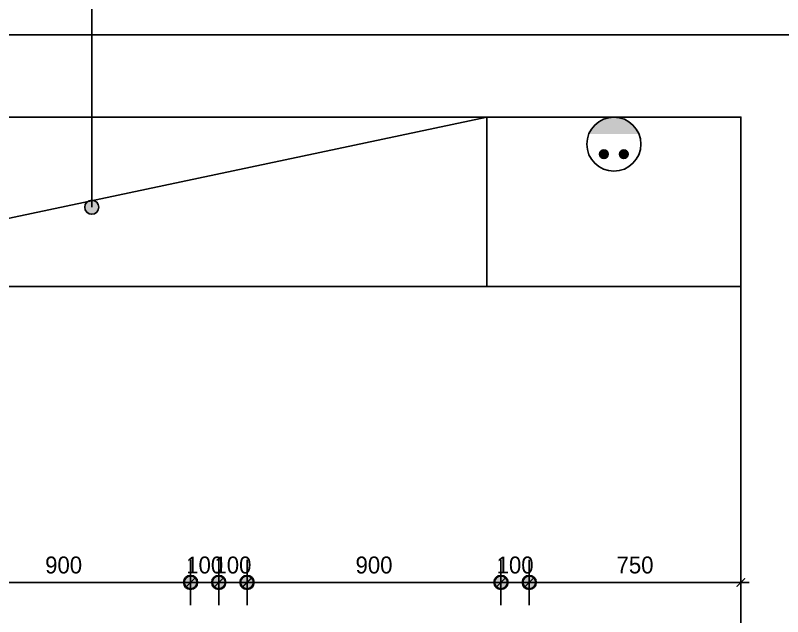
# Model space of a CAD drawing. Header units: inches. Extents: x 261411 to 598054, y 5888 to 34411.
# Drawn here: x 289627 to 292346, y 16360 to 18491 of the extents above; entities that cross this region are included whole.
import ezdxf

# ---------------------------------------------------------------- set-up
doc = ezdxf.new("R2010")
doc.units = ezdxf.units.IN
doc.header["$LTSCALE"] = 50
doc.header["$MEASUREMENT"] = 0
for name, color, linetype in [('02-WAL', 2, 'Continuous'), ('03-TEXT', 3, 'Continuous'), ('06-FUR', 6, 'Continuous'), ('07-DIM WAL', 5, 'Continuous'), ('RC-LIGHT', 7, 'Continuous'), ('설비', 140, 'Continuous')]:
    doc.layers.add(name, color=color, linetype=linetype)
doc.styles.add('HY 울릉도 L', font='')
doc.styles.get('HY 울릉도 L').set_extended_font_data('HY울릉도L')
doc.dimstyles.new('30', dxfattribs={"dimscale": 30, "dimtxt": 2, "dimasz": 1, "dimexe": 1, "dimexo": 1, "dimgap": 1, "dimtad": 1, "dimdec": 0, "dimrnd": 0.05, "dimdsep": 46, "dimlunit": 6, "dimtxsty": 'HY 울릉도 L', "dimblk": 'ARCHTICK', "dimcen": 2.5, "dimdle": 1, "dimclrd": 133, "dimclre": 133, "dimclrt": 30, "dimadec": 0, "dimazin": 0, "dimtfac": 1, "dimtdec": 0, "dimtix": 1, "dimtmove": 2, "dimatfit": 3, "dimldrblk": 'ARCHTICK', "dimfxl": 1, "dimlwd": -1, "dimlwe": -1, "dimarcsym": 0})

# ---------------------------------------------------------------- blocks, each defined once
blk = doc.blocks.new('vudauseh')
at = {"layer": '02-WAL'}
for p, q in [((276753.1, 18421), (265672.1, 18421)), ((270698.1, 18130), (266963.1, 18130)), ((270698.1, 15390), (270698.1, 18130))]:
    blk.add_line(p, q, dxfattribs=at)
blk = doc.blocks.new('cjswjdeh')
at = {"layer": '06-FUR', "color": 8}
blk.add_line((302359.3, 13868.8), (305194.3, 14468.8), dxfattribs=at)
blk.add_lwpolyline([(305194.3, 14468.8), (302359.3, 14468.8), (302359.3, 13868.8), (305194.3, 13868.8), (305194.3, 14468.8)], dxfattribs=at)
blk.add_lwpolyline([(305194.3, 13868.8), (306094.3, 13868.8), (306094.3, 14468.8), (305194.3, 14468.8)], close=True, dxfattribs=at)
blk.add_blockref('vudauseh', (35396.2, -3661.2))
blk = doc.blocks.new('1')
at = {"linetype": 'Continuous'}
h = blk.add_hatch(color=4, dxfattribs=at)
h.dxf.hatch_style = 1
edge = h.paths.add_edge_path()
edge.add_arc((11539653.5, -14273503.8), 37.5, 0, 360)
at = {"color": 1, "linetype": 'Continuous'}
for p, q in [((11539653.5, -14273637.1), (11539653.5, -14273370.5)), ((11539520.2, -14273503.8), (11539786.8, -14273503.8))]:
    blk.add_line(p, q, dxfattribs=at)
at = {"color": 4, "linetype": 'Continuous'}
for radius in [41.5, 37.5]:
    blk.add_circle((11539653.5, -14273503.8), radius, dxfattribs=at)
blk = doc.blocks.new('_ArchTick')
at = {"color": 0, "linetype": 'ByBlock', "const_width": 0.15}
blk.add_lwpolyline([(-0.5, -0.5), (0.5, 0.5)], dxfattribs=at)
blk = doc.blocks.new('*D864')
at = {"layer": '07-DIM WAL', "color": 133}
for p, q in [((290448.1, 16511), (290448.1, 16511)), ((291348.1, 16511), (291348.1, 16511)), ((290418.1, 16481), (291378.1, 16481))]:
    blk.add_line(p, q, dxfattribs=at)
at = {"layer": 'Defpoints', "color": 0}
for p in [(290448.1, 16481), (291348.1, 16481), (291348.1, 16481)]:
    blk.add_point(p, dxfattribs=at)
at = {"layer": '07-DIM WAL', "color": 133, "xscale": 30, "yscale": 30, "zscale": 30, "rotation": 180}
blk.add_blockref('_ArchTick', (290448.1, 16481), dxfattribs=at)
at = {"layer": '07-DIM WAL', "color": 133, "xscale": 30, "yscale": 30, "zscale": 30}
blk.add_blockref('_ArchTick', (291348.1, 16481), dxfattribs=at)
at = {"layer": '07-DIM WAL', "color": 30, "insert": (290898.1, 16542.3), "char_height": 60, "attachment_point": 5, "style": 'HY 울릉도 L'}
blk.add_mtext('900', dxfattribs=at)
blk = doc.blocks.new('*D877')
at = {"layer": '07-DIM WAL', "color": 133}
for p, q in [((291348.1, 16511), (291348.1, 16511)), ((291448.1, 16511), (291448.1, 16511)), ((291318.1, 16481), (291478.1, 16481))]:
    blk.add_line(p, q, dxfattribs=at)
at = {"layer": 'Defpoints', "color": 0}
for p in [(291348.1, 16481), (291448.1, 16481), (291448.1, 16481)]:
    blk.add_point(p, dxfattribs=at)
at = {"layer": '07-DIM WAL', "color": 133, "xscale": 30, "yscale": 30, "zscale": 30}
blk.add_blockref('_ArchTick', (291348.1, 16481), dxfattribs=at)
at = {"layer": '07-DIM WAL', "color": 133, "xscale": 30, "yscale": 30, "zscale": 30, "rotation": 180}
blk.add_blockref('_ArchTick', (291448.1, 16481), dxfattribs=at)
at = {"layer": '07-DIM WAL', "color": 30, "insert": (291398.1, 16542.2), "char_height": 60, "attachment_point": 5, "style": 'HY 울릉도 L'}
blk.add_mtext('100', dxfattribs=at)
blk = doc.blocks.new('*D878')
at = {"layer": '07-DIM WAL', "color": 133}
for p, q in [((291448.1, 16511), (291448.1, 16511)), ((292198.1, 16511), (292198.1, 16511)), ((291418.1, 16481), (292228.1, 16481))]:
    blk.add_line(p, q, dxfattribs=at)
at = {"layer": 'Defpoints', "color": 0}
for p in [(291448.1, 16481), (292198.1, 16481), (292198.1, 16481)]:
    blk.add_point(p, dxfattribs=at)
at = {"layer": '07-DIM WAL', "color": 133, "xscale": 30, "yscale": 30, "zscale": 30, "rotation": 180}
blk.add_blockref('_ArchTick', (291448.1, 16481), dxfattribs=at)
at = {"layer": '07-DIM WAL', "color": 133, "xscale": 30, "yscale": 30, "zscale": 30}
blk.add_blockref('_ArchTick', (292198.1, 16481), dxfattribs=at)
at = {"layer": '07-DIM WAL', "color": 30, "insert": (291823.1, 16542.3), "char_height": 60, "attachment_point": 5, "style": 'HY 울릉도 L'}
blk.add_mtext('750', dxfattribs=at)
blk = doc.blocks.new('*D881')
at = {"layer": '07-DIM WAL', "color": 133}
for p, q in [((290278.1, 16481), (289318.1, 16481)), ((289348.1, 16451), (289348.1, 16451)), ((290248.1, 16451), (290248.1, 16451))]:
    blk.add_line(p, q, dxfattribs=at)
at = {"layer": 'Defpoints', "color": 0}
for p in [(289348.1, 16481), (289348.1, 16481), (290248.1, 16481)]:
    blk.add_point(p, dxfattribs=at)
at = {"layer": '07-DIM WAL', "color": 133, "xscale": 30, "yscale": 30, "zscale": 30, "rotation": 180}
blk.add_blockref('_ArchTick', (289348.1, 16481), dxfattribs=at)
at = {"layer": '07-DIM WAL', "color": 133, "xscale": 30, "yscale": 30, "zscale": 30}
blk.add_blockref('_ArchTick', (290248.1, 16481), dxfattribs=at)
at = {"layer": '07-DIM WAL', "color": 30, "insert": (289798.1, 16542.3), "char_height": 60, "attachment_point": 5, "style": 'HY 울릉도 L'}
blk.add_mtext('900', dxfattribs=at)
blk = doc.blocks.new('*D883')
at = {"layer": '07-DIM WAL', "color": 133}
for p, q in [((290218.1, 16481), (290378.1, 16481)), ((290248.1, 16451), (290248.1, 16451)), ((290348.1, 16451), (290348.1, 16451))]:
    blk.add_line(p, q, dxfattribs=at)
at = {"layer": 'Defpoints', "color": 0}
for p in [(290248.1, 16481), (290348.1, 16481), (290348.1, 16481)]:
    blk.add_point(p, dxfattribs=at)
at = {"layer": '07-DIM WAL', "color": 133, "xscale": 30, "yscale": 30, "zscale": 30}
blk.add_blockref('_ArchTick', (290248.1, 16481), dxfattribs=at)
at = {"layer": '07-DIM WAL', "color": 133, "xscale": 30, "yscale": 30, "zscale": 30, "rotation": 180}
blk.add_blockref('_ArchTick', (290348.1, 16481), dxfattribs=at)
at = {"layer": '07-DIM WAL', "color": 30, "insert": (290298.1, 16542.2), "char_height": 60, "attachment_point": 5, "style": 'HY 울릉도 L'}
blk.add_mtext('100', dxfattribs=at)
blk = doc.blocks.new('*D884')
at = {"layer": '07-DIM WAL', "color": 133}
for p, q in [((290348.1, 16511), (290348.1, 16511)), ((290448.1, 16511), (290448.1, 16511)), ((290318.1, 16481), (290478.1, 16481))]:
    blk.add_line(p, q, dxfattribs=at)
at = {"layer": 'Defpoints', "color": 0}
for p in [(290348.1, 16481), (290448.1, 16481), (290448.1, 16481)]:
    blk.add_point(p, dxfattribs=at)
at = {"layer": '07-DIM WAL', "color": 133, "xscale": 30, "yscale": 30, "zscale": 30}
blk.add_blockref('_ArchTick', (290348.1, 16481), dxfattribs=at)
at = {"layer": '07-DIM WAL', "color": 133, "xscale": 30, "yscale": 30, "zscale": 30, "rotation": 180}
blk.add_blockref('_ArchTick', (290448.1, 16481), dxfattribs=at)
at = {"layer": '07-DIM WAL', "color": 30, "insert": (290398.1, 16542.2), "char_height": 60, "attachment_point": 5, "style": 'HY 울릉도 L'}
blk.add_mtext('100', dxfattribs=at)
blk = doc.blocks.new('GGG')
at = {"layer": '설비'}
h = blk.add_hatch(color=10, dxfattribs=at)
edge = h.paths.add_edge_path()
edge.add_line((291215.1, 15998.5), (291215.1, 15820.8))
edge.add_ellipse((291179.3, 15909.7), major_axis=(-67.8, 67.8), ratio=1, start_angle=156.9578, end_angle=293.0422)
h = blk.add_hatch(color=10, dxfattribs=at)
edge = h.paths.add_edge_path()
edge.add_arc((291143.5, 15944.7), 15.3, 0, 360)
h = blk.add_hatch(color=10, dxfattribs=at)
edge = h.paths.add_edge_path()
edge.add_arc((291143.5, 15874.6), 15.3, 0, 360)
at = {"layer": '설비', "color": 10}
for centre, radius in [((291179.3, 15909.7), 95.8), ((291143.5, 15944.7), 15.3), ((291143.5, 15874.6), 15.3)]:
    blk.add_circle(centre, radius, dxfattribs=at)

msp = doc.modelspace()

# ---------------------------------------------------------------- hatches: boundary and pattern name
at = {"layer": '03-TEXT'}
h = msp.add_hatch(color=7, dxfattribs=at)
h.dxf.hatch_style = 1
edge = h.paths.add_edge_path()
edge.add_arc((289897.9, 17810.7), 25, 90, 450)
h = msp.add_hatch(color=7, dxfattribs=at)
h.dxf.hatch_style = 1
edge = h.paths.add_edge_path()
edge.add_arc((289897.9, 17810.7), 25, 90, 450)

# ---------------------------------------------------------------- linework, layer by layer
at = {"layer": '03-TEXT', "color": 7}
msp.add_line((289897.9, 19060.2), (289897.9, 17810.7), dxfattribs=at)
msp.add_circle((289897.9, 17810.7), 25, dxfattribs=at)
msp.add_circle((289897.9, 17810.7), 25, dxfattribs=at)

# ---------------------------------------------------------------- block references
msp.add_blockref('cjswjdeh', (-13896.2, 3661.2))
at = {"layer": 'RC-LIGHT', "xscale": -0.6024096385271789, "yscale": 0.6024096385271789, "zscale": 0.6024096385271789, "rotation": 270}
for p in [(8888744.3, -6935117.5), (8888844.3, -6935117.5), (8888944.3, -6935117.5), (8889844.3, -6935117.5), (8889944.3, -6935117.5)]:
    msp.add_blockref('1', p, dxfattribs=at)
at = {"layer": '설비', "xscale": -1, "rotation": 270}
msp.add_blockref('GGG', (275838.4, -273145.2), dxfattribs=at)

# ---------------------------------------------------------------- dimensions: what is measured, and where the dimension line sits
at = {"layer": '07-DIM WAL'}
for base, p1, p2, picture, middle in [((289348.1, 16481), (290248.1, 16481), (289348.1, 16481), '*D881', (289798.1, 16542.3)), ((290348.1, 16481), (290248.1, 16481), (290348.1, 16481), '*D883', (290298.1, 16542.2)), ((290448.1, 16481), (290348.1, 16481), (290448.1, 16481), '*D884', (290398.1, 16542.2)), ((291348.1, 16481), (290448.1, 16481), (291348.1, 16481), '*D864', (290898.1, 16542.3)), ((291448.1, 16481), (291348.1, 16481), (291448.1, 16481), '*D877', (291398.1, 16542.2)), ((292198.1, 16481), (291448.1, 16481), (292198.1, 16481), '*D878', (291823.1, 16542.3))]:
    dim = msp.add_linear_dim(base=base, p1=p1, p2=p2, dimstyle='30', dxfattribs=at)
    dim.commit()
    dim.dimension.update_dxf_attribs({"geometry": picture, "text_midpoint": middle})

doc.saveas('drawing.dxf')
